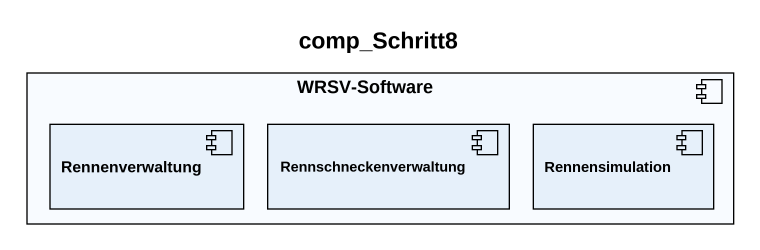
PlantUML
@startuml
title comp_Schritt8
component "WRSV-Software" as WRSV_Software {
  component Rennenverwaltung
  component Rennschneckenverwaltung
  component Rennensimulation
}
@enduml
